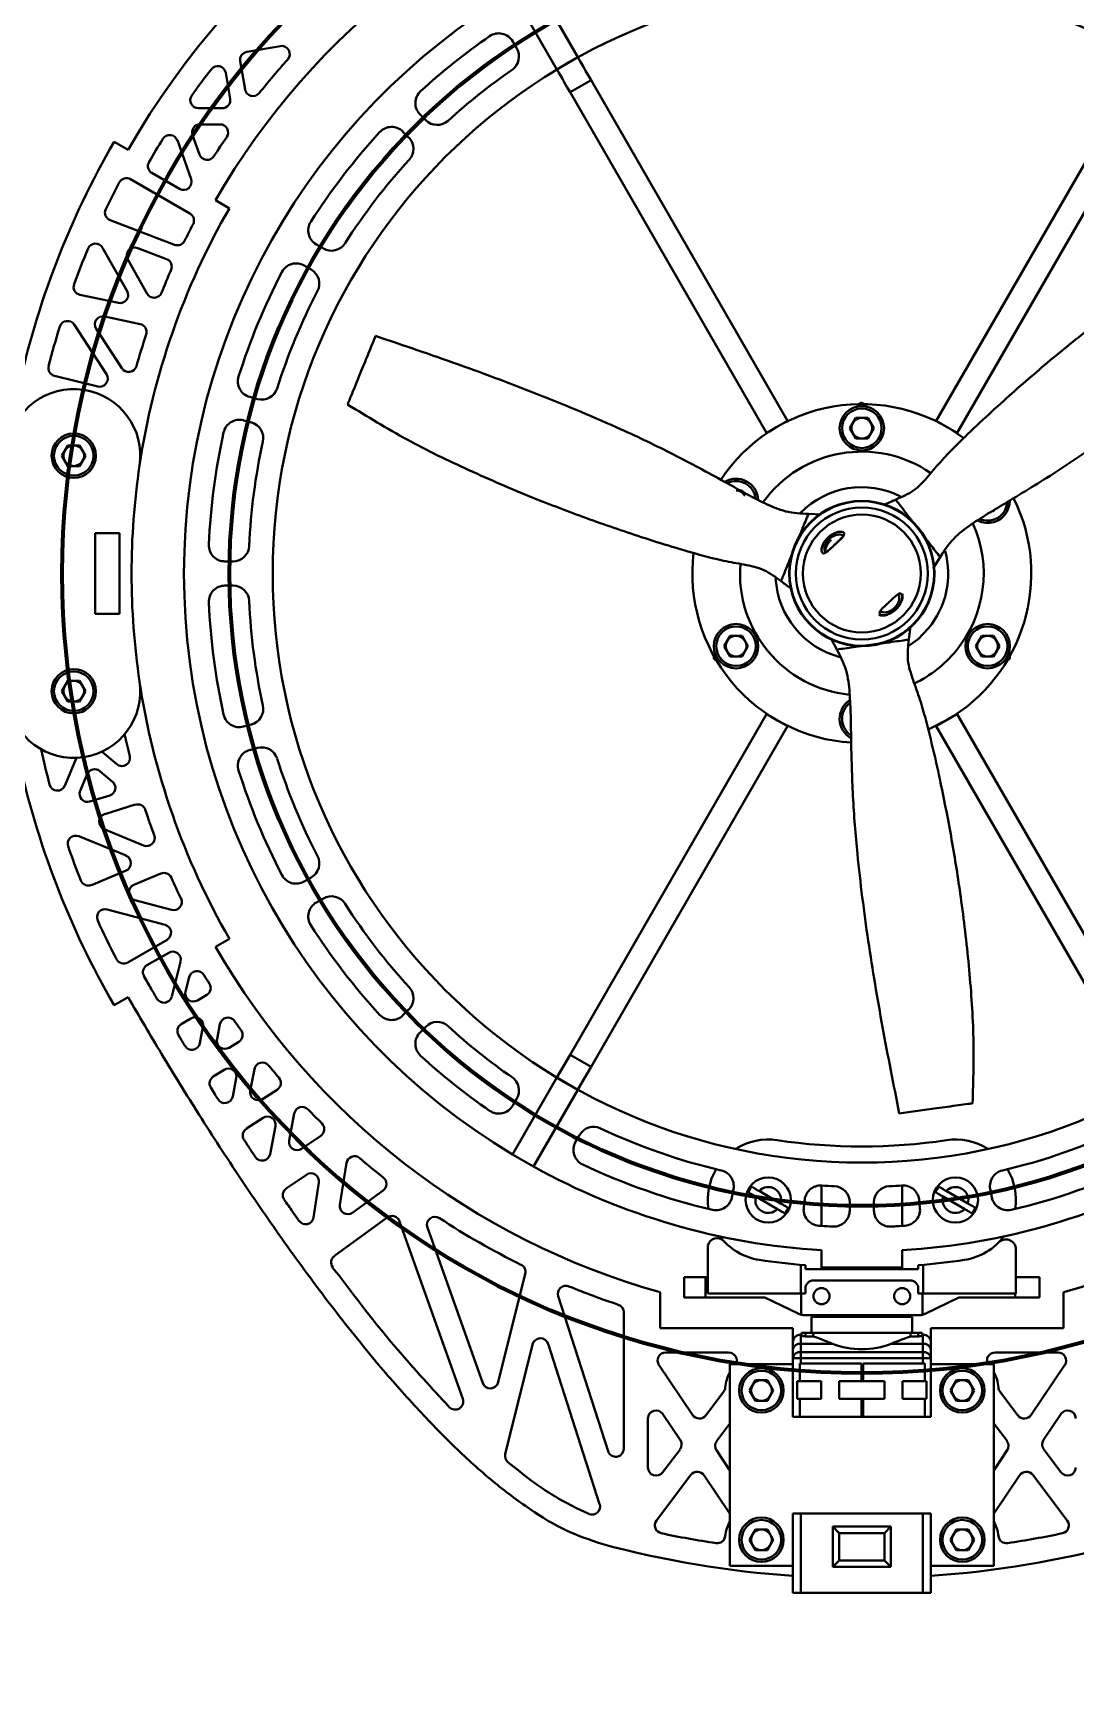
# Model space of a CAD drawing. Header units: millimetres. Extents: x -5269381 to 5270666, y -5269691 to 5270355.
# Drawn here: x 539.8 to 669, y 192.9 to 399.3 of the extents above; entities that cross this region are included whole.
import ezdxf

# ---------------------------------------------------------------- set-up
doc = ezdxf.new("R2010")
doc.units = ezdxf.units.MM

msp = doc.modelspace()

# ---------------------------------------------------------------- linework, layer by layer
at = {"color": 7, "linetype": 'Continuous', "lineweight": 40}
for p, q in [((601.77, 405.84), (607.27, 396.31)), ((599.17, 404.34), (604.67, 394.81)), ((566.24, 396.98), (570.41, 397.7)), ((599.71, 397.41), (599.21, 398.28)), ((604.67, 394.81), (607.27, 396.31)), ((564.2, 391.17), (563.64, 394.4)), ((566.03, 392.33), (565.42, 395.82)), ((606.31, 391.98), (608.91, 393.48)), ((608.91, 393.48), (633.27, 351.28)), ((676.04, 393.48), (651.67, 351.28)), ((606.31, 391.98), (630.67, 349.78)), ((678.63, 391.98), (654.27, 349.78)), ((560.25, 390), (563.21, 390)), ((560.48, 388), (562.94, 388)), ((588.43, 388.5), (587.73, 389.21)), ((559.36, 381.21), (557.65, 386.02)), ((560.4, 384.26), (559.54, 386.66)), ((586.31, 386.38), (585.6, 387.09)), ((551.54, 384.84), (549.81, 385.84)), ((554.5, 381.98), (557.91, 380.01)), ((551.84, 381.21), (559.21, 376.95)), ((564.1, 377.59), (562.36, 378.59)), ((549.32, 376.11), (557.29, 373.07)), ((551.42, 367.34), (548.37, 372.71)), ((552.73, 372.67), (556.32, 371.3)), ((575.74, 372.6), (574.87, 373.1)), ((553.9, 367.01), (551.5, 371.24)), ((574.24, 370.01), (573.37, 370.51)), ((545.58, 366.88), (550.34, 365.87)), ((548.64, 364.19), (553.04, 363.25)), ((548.86, 357.03), (544.87, 363.19)), ((550.77, 357.77), (547.59, 362.66)), ((542.43, 356.83), (547.79, 355.52)), ((567.59, 353.96), (566.63, 354.22)), ((642.47, 353.52), (642.04, 353.27)), ((566.82, 351.06), (565.85, 351.32)), ((630.67, 349.78), (633.27, 351.28)), ((633.27, 351.28), (633.3, 351.23)), ((641.73, 351.62), (640.99, 350.34)), ((643.21, 351.62), (641.73, 351.62)), ((643.21, 351.62), (643.95, 350.34)), ((651.67, 351.28), (651.65, 351.23)), ((651.67, 351.28), (654.27, 349.78)), ((630.67, 349.78), (630.7, 349.73)), ((641.73, 349.06), (640.99, 350.34)), ((643.21, 349.06), (641.73, 349.06)), ((643.21, 349.06), (643.95, 350.34)), ((654.27, 349.78), (654.24, 349.73)), ((543.33, 346.94), (544.07, 348.22)), ((544.07, 345.66), (543.33, 346.94)), ((545.54, 348.22), (544.07, 348.22)), ((546.28, 346.94), (545.54, 348.22)), ((546.28, 346.94), (545.54, 345.66)), ((544.07, 345.66), (545.54, 345.66)), ((627.62, 342.62), (627.41, 342.62)), ((627.62, 342.62), (627.72, 342.46)), ((646.65, 341.49), (645.2, 340.86)), ((646.35, 341.36), (646.18, 341.34)), ((637.49, 339.67), (635.85, 339.73)), ((658.8, 340.06), (658.6, 340.06)), ((658.8, 340.06), (658.9, 340.24)), ((547.47, 327.34), (547.47, 337.34)), ((547.47, 337.34), (550.47, 337.34)), ((550.47, 337.34), (550.47, 327.34)), ((651.32, 333.01), (652.18, 334.38)), ((564.55, 333.84), (563.55, 333.84)), ((564.55, 330.84), (563.55, 330.84)), ((632.46, 331.39), (633.85, 330.37)), ((632.72, 331.2), (632.82, 331.06)), ((550.47, 327.34), (547.47, 327.34)), ((626.14, 324.62), (625.4, 323.34)), ((627.62, 324.62), (626.14, 324.62)), ((627.62, 324.62), (628.36, 323.34)), ((638.68, 324.24), (639.38, 322.92)), ((648.3, 324.15), (648.49, 325.82)), ((648.34, 324.48), (648.4, 324.63)), ((657.32, 324.62), (656.58, 323.34)), ((658.8, 324.62), (657.32, 324.62)), ((658.8, 324.62), (659.54, 323.34)), ((624.13, 322.38), (624.13, 321.76)), ((626.14, 322.06), (625.4, 323.34)), ((627.62, 322.06), (626.14, 322.06)), ((627.62, 322.06), (628.36, 323.34)), ((657.32, 322.06), (656.58, 323.34)), ((658.8, 322.06), (657.32, 322.06)), ((658.8, 322.06), (659.54, 323.34)), ((660.81, 321.76), (660.81, 322.2)), ((660.42, 321.53), (660.81, 321.76)), ((543.33, 317.75), (544.07, 319.03)), ((545.54, 319.03), (544.07, 319.03)), ((546.28, 317.75), (545.54, 319.03)), ((544.07, 316.47), (543.33, 317.75)), ((544.07, 316.47), (545.54, 316.47)), ((546.28, 317.75), (545.54, 316.47)), ((606.31, 272.71), (630.67, 314.91)), ((630.67, 314.91), (630.7, 314.95)), ((633.27, 313.41), (630.67, 314.91)), ((650.69, 313.02), (652.97, 314.16)), ((654.27, 314.91), (651.67, 313.41)), ((654.27, 314.91), (654.24, 314.95)), ((678.63, 272.71), (654.27, 314.91)), ((566.82, 313.63), (565.85, 313.37)), ((608.91, 271.21), (633.27, 313.41)), ((633.27, 313.41), (633.3, 313.45)), ((651.67, 313.41), (651.65, 313.45)), ((676.04, 271.21), (651.67, 313.41)), ((548.29, 310.27), (548.37, 310.19)), ((550.14, 308.71), (548.37, 310.19)), ((567.59, 310.73), (566.63, 310.47)), ((543.7, 306.05), (545.11, 309.4)), ((545.14, 309.5), (545.11, 309.4)), ((549.61, 306.54), (548.04, 307.86)), ((545.61, 305.41), (546.47, 307.48)), ((546.82, 304.07), (549.26, 304.82)), ((548.66, 302.54), (552.43, 303.7)), ((551.29, 297.38), (545.45, 299.79)), ((553.45, 298.65), (548.57, 300.66)), ((546.99, 293.74), (551.29, 295.53)), ((552.25, 293.76), (555.61, 295.16)), ((574.24, 294.68), (573.37, 294.18)), ((556.94, 290.65), (552.37, 291.87)), ((575.74, 292.08), (574.87, 291.58)), ((556.13, 288.8), (548.95, 290.72)), ((556.37, 286.96), (551.49, 284.15)), ((564.1, 287.09), (562.36, 286.09)), ((556.58, 285.35), (553.88, 283.79)), ((556.95, 279.91), (558.05, 284.24)), ((558.66, 280.55), (559.12, 282.34)), ((551.54, 279.84), (549.81, 278.84)), ((561.29, 280.12), (560.14, 279.44)), ((559.33, 277.21), (558.14, 276.51)), ((586.31, 278.31), (585.6, 277.6)), ((560.43, 274.13), (560.82, 276.16)), ((562.56, 274.62), (562.92, 276.5)), ((588.43, 276.18), (587.73, 275.48)), ((565.26, 274.32), (564.07, 273.58)), ((604.68, 269.89), (606.31, 272.71)), ((608.91, 271.21), (606.31, 272.71)), ((563.44, 270.84), (562.1, 270.01)), ((566.69, 268.25), (567.21, 270.93)), ((607.28, 268.39), (608.91, 271.21)), ((564.52, 267.53), (564.95, 269.8)), ((570.02, 268.38), (568.21, 267.22)), ((599.17, 260.35), (604.67, 269.87)), ((601.77, 258.85), (607.27, 268.37)), ((607.27, 268.37), (604.67, 269.87)), ((599.71, 267.28), (599.21, 266.41)), ((568.28, 264.88), (566.21, 263.55)), ((571.5, 262.08), (572.14, 265.43)), ((569.14, 260.39), (569.8, 263.85)), ((575.41, 262.67), (573.04, 261.06)), ((607.5, 262.78), (607, 261.91)), ((601.77, 258.85), (599.17, 260.35)), ((577.8, 254.1), (578.6, 259.3)), ((573.64, 257.84), (571.15, 256.15)), ((574.53, 252.55), (575.19, 256.86)), ((637.47, 256.51), (637.47, 251.5)), ((647.47, 256.51), (647.47, 251.5)), ((583.15, 255.89), (579.38, 253.14)), ((632.01, 253.58), (629.33, 255.13)), ((629.73, 255.83), (632.41, 254.28)), ((640.97, 254.42), (640.97, 253.42)), ((643.97, 254.42), (643.97, 253.42)), ((655.22, 253.58), (652.53, 255.13)), ((652.93, 255.83), (655.62, 254.28)), ((583.65, 252.54), (577.11, 247.77)), ((585.18, 252.06), (593.01, 230.06)), ((588.63, 251.3), (595.49, 232.03)), ((623.39, 249.05), (623.37, 248.85)), ((623.37, 248.85), (623.37, 243.14)), ((623.39, 249.05), (623.39, 243.14)), ((637.47, 248.49), (637.47, 246.34)), ((647.47, 246.34), (647.47, 248.49)), ((661.56, 248.78), (661.56, 243.14)), ((661.56, 248.78), (661.57, 248.56)), ((661.57, 248.56), (661.57, 243.14)), ((634.89, 246.68), (634.89, 243.14)), ((635.47, 246.63), (635.47, 246.14)), ((637.47, 246.14), (635.47, 246.14)), ((637.47, 246.34), (637.47, 246.14)), ((637.47, 246.34), (647.47, 246.34)), ((637.47, 246.14), (647.47, 246.14)), ((647.47, 246.34), (647.47, 246.14)), ((649.47, 246.14), (647.47, 246.14)), ((649.47, 246.63), (649.47, 246.14)), ((650.05, 246.68), (650.05, 243.14)), ((597.41, 232.12), (600.76, 245.56)), ((620.47, 245.14), (620.47, 242.64)), ((623.09, 242.64), (623.09, 245.14)), ((623.37, 245.14), (623.09, 245.14)), ((635.47, 243.14), (635.47, 243.74)), ((648.47, 244.74), (636.47, 244.74)), ((649.47, 243.14), (649.47, 243.74)), ((664.47, 242.64), (664.47, 245.14)), ((611.02, 223.59), (604.85, 242.78)), ((617.47, 243.29), (617.47, 238.82)), ((630.44, 242.64), (623.09, 242.64)), ((623.39, 243.14), (623.37, 243.14)), ((634.89, 243.14), (623.39, 243.14)), ((630.44, 242.64), (634.56, 240.64)), ((635.47, 243.14), (634.89, 243.14)), ((634.97, 240.5), (634.97, 243.14)), ((650.05, 243.14), (649.47, 243.14)), ((649.97, 240.5), (649.97, 243.14)), ((650.05, 243.14), (661.56, 243.14)), ((650.39, 240.64), (654.5, 242.64)), ((661.47, 242.64), (654.5, 242.64)), ((661.47, 242.64), (661.47, 243.14)), ((667.47, 243.29), (667.47, 238.82)), ((612.97, 240.79), (612.97, 223.89)), ((640.29, 240.44), (635.43, 240.44)), ((636.22, 240.24), (636.22, 238.24)), ((637.47, 240.44), (637.47, 240.24)), ((649.51, 240.44), (644.65, 240.44)), ((647.47, 240.24), (647.47, 240.44)), ((648.72, 238.24), (648.72, 240.24)), ((617.47, 238.82), (633.92, 238.82)), ((633.92, 237.04), (633.92, 238.82)), ((634.92, 238.04), (634.98, 238.04)), ((634.98, 237.94), (634.98, 238.24)), ((635.48, 237.81), (635.48, 238.24)), ((635.48, 238.24), (636.45, 238.24)), ((636.45, 237.81), (635.48, 237.81)), ((636.45, 237.81), (636.45, 238.24)), ((648.49, 237.81), (648.49, 238.24)), ((648.49, 238.24), (649.46, 238.24)), ((649.46, 237.81), (648.49, 237.81)), ((649.46, 237.81), (649.46, 238.24)), ((649.96, 237.94), (649.96, 238.24)), ((649.96, 238.04), (650.02, 238.04)), ((651.02, 238.82), (651.02, 237.04)), ((651.02, 238.82), (667.47, 238.82)), ((598.28, 223.23), (601.67, 236.82)), ((609.98, 217.03), (603.59, 236.88)), ((625.96, 235.82), (618.16, 235.82)), ((633.92, 235.09), (633.92, 236.13)), ((634.92, 236.9), (634.92, 235.86)), ((638.84, 236.9), (634.92, 236.9)), ((634.92, 235.86), (650.02, 235.86)), ((650.02, 236.9), (646.1, 236.9)), ((650.02, 235.86), (650.02, 236.9)), ((651.02, 236.13), (651.02, 235.09)), ((658.98, 235.82), (666.78, 235.82)), ((621.5, 228.07), (617.33, 234.27)), ((626.12, 209.36), (626.12, 234.36)), ((626.12, 234.36), (633.92, 234.36)), ((633.92, 234.36), (633.92, 235.09)), ((633.92, 227.86), (633.92, 234.36)), ((634.8, 234.46), (634.8, 232.26)), ((634.8, 234.46), (642.43, 234.46)), ((650.02, 235.09), (634.92, 235.09)), ((642.43, 234.46), (642.43, 232.26)), ((642.64, 234.46), (642.64, 232.26)), ((642.64, 234.46), (650.26, 234.46)), ((650.26, 234.46), (650.26, 232.26)), ((651.02, 235.09), (651.02, 234.36)), ((658.82, 234.36), (651.02, 234.36)), ((651.02, 227.86), (651.02, 234.36)), ((658.82, 209.36), (658.82, 234.36)), ((663.44, 228.07), (667.61, 234.27)), ((628.54, 231.11), (629.28, 232.39)), ((630.76, 232.39), (629.28, 232.39)), ((630.76, 232.39), (631.5, 231.11)), ((637.44, 232.26), (634.46, 232.26)), ((634.46, 230.06), (634.46, 232.26)), ((634.8, 232.26), (637.44, 232.26)), ((637.44, 232.26), (637.44, 230.06)), ((639.67, 232.26), (642.43, 232.26)), ((639.67, 232.26), (639.67, 230.06)), ((645.27, 232.26), (639.67, 232.26)), ((642.64, 232.26), (645.27, 232.26)), ((645.27, 232.26), (645.27, 230.06)), ((647.51, 232.26), (647.51, 230.06)), ((647.51, 232.26), (650.26, 232.26)), ((650.49, 232.26), (647.51, 232.26)), ((650.49, 230.06), (650.49, 232.26)), ((653.44, 231.11), (654.18, 232.39)), ((655.66, 232.39), (654.18, 232.39)), ((655.66, 232.39), (656.4, 231.11)), ((625.33, 230.94), (623.13, 228.02)), ((628.54, 231.11), (629.28, 229.83)), ((629.28, 229.83), (630.76, 229.83)), ((631.5, 231.11), (630.76, 229.83)), ((637.44, 230.06), (634.46, 230.06)), ((634.8, 227.86), (634.8, 230.06)), ((637.44, 230.06), (634.8, 230.06)), ((642.43, 230.06), (639.67, 230.06)), ((645.27, 230.06), (639.67, 230.06)), ((642.43, 227.86), (642.43, 230.06)), ((642.64, 227.86), (642.64, 230.06)), ((645.27, 230.06), (642.64, 230.06)), ((650.26, 230.06), (647.51, 230.06)), ((650.49, 230.06), (647.51, 230.06)), ((650.26, 227.86), (650.26, 230.06)), ((653.44, 231.11), (654.18, 229.83)), ((654.18, 229.83), (655.66, 229.83)), ((656.4, 231.11), (655.66, 229.83)), ((659.61, 230.94), (661.81, 228.02)), ((615.97, 227.64), (615.97, 221.55)), ((619.97, 224.97), (617.8, 228.19)), ((626.12, 227.01), (624.49, 224.85)), ((651.02, 227.86), (633.92, 227.86)), ((658.82, 227.01), (660.46, 224.85)), ((664.97, 224.97), (667.14, 228.19)), ((619.94, 223.81), (617.77, 220.95)), ((626.12, 221.21), (624.45, 223.69)), ((658.82, 221.21), (660.49, 223.69)), ((665.01, 223.81), (667.17, 220.95)), ((621.29, 220.64), (617.02, 215)), ((626.08, 215.9), (622.92, 220.59)), ((658.87, 215.9), (662.02, 220.59)), ((663.65, 220.64), (667.92, 215)), ((626.12, 215.83), (626.08, 215.9)), ((633.92, 209.36), (633.92, 215.86)), ((633.92, 215.86), (651.02, 215.86)), ((651.02, 209.36), (651.02, 215.86)), ((658.82, 215.83), (658.87, 215.9)), ((628.54, 212.61), (629.28, 213.89)), ((628.54, 212.61), (629.28, 211.33)), ((630.76, 213.89), (629.28, 213.89)), ((630.76, 213.89), (631.5, 212.61)), ((631.5, 212.61), (630.76, 211.33)), ((639.67, 213.44), (638.87, 214.24)), ((638.87, 214.24), (646.07, 214.24)), ((638.87, 209.24), (638.87, 214.24)), ((645.27, 213.44), (639.67, 213.44)), ((639.67, 213.44), (639.67, 210.04)), ((645.27, 213.44), (646.07, 214.24)), ((645.27, 210.04), (645.27, 213.44)), ((646.07, 209.24), (646.07, 214.24)), ((653.44, 212.61), (654.18, 213.89)), ((653.44, 212.61), (654.18, 211.33)), ((655.66, 213.89), (654.18, 213.89)), ((655.66, 213.89), (656.4, 212.61)), ((656.4, 212.61), (655.66, 211.33)), ((629.28, 211.33), (630.76, 211.33)), ((654.18, 211.33), (655.66, 211.33)), ((626.12, 209.36), (633.92, 209.36)), ((633.92, 206.04), (633.92, 209.36)), ((639.67, 210.04), (638.87, 209.24)), ((638.87, 209.24), (646.07, 209.24)), ((639.67, 210.04), (645.27, 210.04)), ((645.27, 210.04), (646.07, 209.24)), ((658.82, 209.36), (651.02, 209.36)), ((651.02, 209.36), (651.02, 206.04)), ((634.92, 206.04), (650.02, 206.04))]:
    msp.add_line(p, q, dxfattribs=at)
at = {"color": 8, "linetype": 'Continuous', "lineweight": 40}
for p, q in [((634.92, 235.09), (634.92, 234.46)), ((650.02, 234.46), (650.02, 235.09)), ((634.92, 215.86), (634.92, 206.04)), ((650.02, 206.04), (650.02, 215.86))]:
    msp.add_line(p, q, dxfattribs=at)
at = {"color": 7, "linetype": 'Continuous', "lineweight": 40, "flags": 128}
for points in [[(607.28, 396.3), (607.3, 396.26), (607.38, 396.12), (607.52, 395.87), (607.72, 395.54), (607.96, 395.13), (608.24, 394.64), (608.56, 394.08), (608.91, 393.48)], [(604.68, 394.8), (604.7, 394.76), (604.79, 394.62), (604.93, 394.37), (605.12, 394.04), (605.36, 393.63), (605.64, 393.14), (605.96, 392.58), (606.31, 391.98)], [(660.18, 340.12), (660.48, 340.97), (660.5, 341.19)], [(660.44, 339.97), (660.77, 340.87), (660.81, 341.37)], [(648.35, 323.41), (649.43, 324.22), (650.74, 325.55)], [(623.09, 245.14), (622.13, 245.14), (621.32, 245.14), (620.75, 245.14), (620.49, 245.14), (620.47, 245.14)], [(664.47, 245.14), (664.43, 245.14), (664.07, 245.14), (663.4, 245.14), (662.5, 245.14), (661.57, 245.14)], [(623.09, 242.64), (622.13, 242.64), (621.32, 242.64), (620.75, 242.64), (620.49, 242.64), (620.47, 242.64)], [(664.47, 242.64), (664.43, 242.64), (664.07, 242.64), (663.4, 242.64), (662.5, 242.64), (661.47, 242.64)], [(661.56, 243.14), (661.56, 243.14), (661.56, 243.14), (661.56, 243.14), (661.56, 243.14), (661.57, 243.14), (661.57, 243.14), (661.57, 243.14), (661.57, 243.14)], [(636.22, 240.24), (636.38, 240.24), (636.84, 240.24), (637.58, 240.24), (638.57, 240.24), (639.76, 240.24), (641.08, 240.24), (642.47, 240.24)], [(640.29, 240.44), (641.23, 240.44), (642.47, 240.44)], [(642.47, 240.44), (643.71, 240.44), (644.65, 240.44)], [(642.47, 240.24), (643.86, 240.24), (645.18, 240.24), (646.37, 240.24), (647.36, 240.24), (648.1, 240.24), (648.56, 240.24), (648.72, 240.24)], [(634.92, 238.04), (634.92, 238.03), (634.92, 237.97), (634.92, 237.88), (634.92, 237.75), (634.92, 237.58), (634.92, 237.39), (634.92, 237.16), (634.92, 236.9)], [(634.98, 238.24), (634.99, 238.24), (635.02, 238.24), (635.07, 238.24), (635.13, 238.24), (635.2, 238.24), (635.29, 238.24), (635.38, 238.24), (635.48, 238.24)], [(636.45, 238.24), (637.74, 238.24), (639.21, 238.24), (640.81, 238.24), (642.47, 238.24), (644.13, 238.24), (645.73, 238.24), (647.2, 238.24), (648.49, 238.24)], [(649.46, 238.24), (649.56, 238.24), (649.65, 238.24), (649.74, 238.24), (649.81, 238.24), (649.88, 238.24), (649.92, 238.24), (649.95, 238.24), (649.96, 238.24)], [(650.02, 236.9), (650.02, 237.16), (650.02, 237.39), (650.02, 237.58), (650.02, 237.75), (650.02, 237.88), (650.02, 237.97), (650.02, 238.03), (650.02, 238.04)], [(633.92, 236.13), (633.92, 236.33), (633.92, 236.52), (633.92, 236.68), (633.92, 236.81), (633.92, 236.91), (633.92, 236.98), (633.92, 237.03), (633.92, 237.04)], [(634.92, 235.86), (634.92, 235.79), (634.92, 235.71), (634.92, 235.62), (634.92, 235.52), (634.92, 235.42), (634.92, 235.31), (634.92, 235.2), (634.92, 235.09)], [(650.02, 235.86), (650.02, 235.79), (650.02, 235.71), (650.02, 235.62), (650.02, 235.52), (650.02, 235.42), (650.02, 235.31), (650.02, 235.2), (650.02, 235.09)], [(651.02, 237.04), (651.02, 237.03), (651.02, 236.98), (651.02, 236.91), (651.02, 236.81), (651.02, 236.68), (651.02, 236.52), (651.02, 236.33), (651.02, 236.13)], [(634.92, 235.09), (634.73, 235.09), (634.54, 235.09), (634.37, 235.09), (634.21, 235.09), (634.09, 235.09), (634, 235.09), (633.94, 235.09), (633.92, 235.09)], [(651.02, 235.09), (651, 235.09), (650.94, 235.09), (650.85, 235.09), (650.73, 235.09), (650.58, 235.09), (650.4, 235.09), (650.22, 235.09), (650.02, 235.09)], [(634.92, 206.04), (634.73, 206.04), (634.54, 206.04), (634.37, 206.04), (634.21, 206.04), (634.09, 206.04), (634, 206.04), (633.94, 206.04), (633.92, 206.04)], [(651.02, 206.04), (651, 206.04), (650.94, 206.04), (650.85, 206.04), (650.73, 206.04), (650.58, 206.04), (650.4, 206.04), (650.22, 206.04), (650.02, 206.04)]]:
    msp.add_lwpolyline(points, dxfattribs=at)
at = {"color": 3, "lineweight": 40}
msp.add_circle((642.47, 332.34), 5270023.06, dxfattribs=at)
at = {"color": 4, "lineweight": 200}
msp.add_circle((642.47, 332.34), 99.09, dxfattribs=at)
at = {"color": 6, "lineweight": 200}
msp.add_circle((642.47, 332.34), 78.36, dxfattribs=at)
at = {"color": 7, "linetype": 'Continuous', "lineweight": 40}
for centre, radius in [((642.47, 332.34), 73), ((642.47, 350.34), 2.75), ((642.47, 350.34), 2.45), ((544.81, 346.94), 2.75), ((544.81, 346.94), 2.45), ((642.47, 332.34), 9), ((642.47, 332.34), 8.95), ((642.47, 332.34), 8.18), ((642.47, 332.34), 7.3), ((626.88, 323.34), 2.75), ((658.06, 323.34), 2.75), ((626.88, 323.34), 2.45), ((658.06, 323.34), 2.45), ((544.81, 317.75), 2.75), ((544.81, 317.75), 2.45), ((630.87, 254.71), 2.8), ((654.07, 254.71), 2.8), ((637.47, 242.79), 1), ((647.47, 242.79), 1), ((630.02, 231.11), 2.75), ((630.02, 231.11), 2.45), ((654.92, 231.11), 2.75), ((654.92, 231.11), 2.45), ((630.02, 212.61), 2.75), ((630.02, 212.61), 2.45), ((654.92, 212.61), 2.75), ((654.92, 212.61), 2.45)]:
    msp.add_circle(centre, radius, dxfattribs=at)
for centre, radius, start, end in [((642.47, 332.34), 105, 105.0305, 150), ((642.47, 332.34), 92.5, 105.2288, 150), ((642.47, 332.34), 92.5, 30, 74.7712), ((642.47, 332.34), 84, 121.0232, 238.9768), ((642.47, 332.34), 81, 124.7195, 132.4607), ((597.48, 397.28), 2, 30, 124.7195), ((566.41, 395.99), 1, 99.8227, 189.8227), ((570.58, 396.72), 1, 318.1594, 99.8227), ((597.98, 396.41), 2, 304.7802, 30), ((642.47, 332.34), 102, 142.2114, 144.4993), ((562.65, 394.23), 1, 9.8227, 142.2114), ((642.47, 332.34), 95.5, 138.1594, 141.4393), ((642.47, 332.34), 76, 124.7802, 132.4282), ((567.01, 392.5), 1, 189.8227, 321.4393), ((589.14, 390.63), 2, 132.4607, 225), ((560.25, 391), 1, 144.4993, 270), ((563.21, 391), 1, 270, 9.8227), ((560.48, 387), 1, 90, 199.5635), ((562.94, 387), 1, 325.5044, 90), ((589.85, 389.92), 2, 225, 312.4282), ((642.47, 332.34), 102, 148.1216, 150), ((556.7, 385.68), 1, 19.5635, 148.1216), ((642.47, 332.34), 95.5, 145.5044, 147.2197), ((642.47, 332.34), 81, 137.5393, 147.4607), ((584.19, 385.68), 2, 45, 137.5393), ((584.9, 384.97), 2, 317.5718, 45), ((642.47, 332.34), 107, 150, 167.7672), ((561.34, 384.59), 1, 199.5635, 327.2197), ((555, 382.84), 1, 150, 240), ((642.47, 332.34), 76, 137.5718, 147.4282), ((642.47, 332.34), 104, 152.2256, 154.2773), ((551.34, 380.34), 1, 60, 152.2256), ((558.41, 380.87), 1, 240, 19.5635), ((549.68, 377.05), 1, 154.2773, 249.1158), ((642.47, 332.34), 90.5, 150, 171.5), ((642.47, 332.34), 93.5, 152.4259, 153.8409), ((558.71, 376.09), 1, 332.4259, 60), ((575.87, 374.84), 2, 147.4607, 240), ((557.65, 374.01), 1, 249.1158, 333.8409), ((642.47, 332.34), 104, 157.2247, 159.829), ((547.5, 372.22), 1, 29.5564, 157.2247), ((552.37, 371.74), 1, 69.1158, 209.5564), ((576.74, 374.34), 2, 240, 327.4282), ((642.47, 332.34), 93.5, 156.2724, 158.1559), ((555.96, 370.37), 1, 336.2724, 69.1158), ((642.47, 332.34), 81, 152.5393, 162.4607), ((572.37, 368.77), 2, 60, 152.5393), ((573.24, 368.27), 2, 332.5718, 60), ((545.79, 367.86), 1, 159.829, 257.9813), ((550.55, 366.85), 1, 257.9813, 29.5564), ((642.47, 332.34), 76, 152.5718, 162.4282), ((554.76, 367.5), 0.991, 209.5564, 338.1559), ((544.03, 362.64), 1, 32.9813, 162.8913), ((548.43, 363.21), 1, 77.9813, 212.9813), ((552.83, 362.27), 1, 341.5373, 77.9813), ((642.47, 332.34), 104, 162.8913, 165.6906), ((642.47, 332.34), 93.5, 161.5373, 164.0501), ((542.67, 357.8), 1, 165.6906, 256.2469), ((548.02, 356.49), 1, 256.2469, 32.9813), ((551.61, 358.31), 1, 212.9813, 344.0501), ((544.81, 346.94), 8.25, 351.5, 171.5), ((567.14, 356.15), 2, 162.4607, 255), ((568.11, 355.89), 2, 255, 342.4282), ((642.47, 332.34), 21, 53.0281, 146.3756), ((565.33, 349.39), 2, 75, 167.5393), ((566.3, 349.13), 2, 347.5718, 75), ((642.47, 350.34), 1.28, 150, 210), ((642.47, 350.34), 1.28, 90, 150), ((642.47, 350.34), 1.28, 30, 90), ((642.47, 350.34), 1.28, 330, 30), ((642.47, 332.34), 81, 167.5393, 177.4607), ((642.47, 350.34), 1.28, 210, 270), ((642.47, 350.34), 1.28, 270, 330), ((544.81, 346.94), 1.28, 150, 210), ((544.81, 346.94), 1.28, 90, 150), ((544.81, 346.94), 1.28, 30, 90), ((544.81, 346.94), 1.28, 330, 30), ((642.47, 332.34), 76, 167.5718, 177.4282), ((642.47, 332.34), 15.1, 55.5113, 144.2441), ((544.81, 346.94), 1.28, 210, 270), ((544.81, 346.94), 1.28, 270, 330), ((642.47, 332.34), 90.5, 171.5, 188.5), ((626.88, 341.34), 2.75, 3.1207, 120.3325), ((626.88, 341.34), 2.45, 7.2432, 116.1668), ((626.88, 341.34), 1.28, 30, 90), ((642.47, 332.34), 10.7, 63.2827, 135.3919), ((642.47, 332.34), 21, 300, 26.3967), ((642.47, 332.34), 15.1, 320.601, 24.2209), ((658.06, 341.34), 2.75, 242.6738, 330), ((658.06, 341.34), 2.45, 246.7249, 330), ((563.55, 335.84), 2, 177.4607, 270), ((564.55, 335.84), 2, 270, 357.4282), ((642.47, 332.34), 21, 173.0264, 266.3728), ((642.47, 332.34), 10.7, 320.601, 15.0252), ((642.47, 332.34), 15.1, 175.5281, 264.1888), ((563.55, 328.84), 2, 90, 182.5393), ((564.55, 328.84), 2, 2.5718, 90), ((642.47, 332.34), 10.7, 183.3816, 255.2657), ((642.47, 332.34), 81, 182.5393, 192.4607), ((642.47, 332.34), 76, 182.5718, 192.4282), ((626.88, 323.34), 1.28, 90, 150), ((626.88, 323.34), 1.28, 30, 90), ((658.06, 323.34), 1.28, 90, 150), ((658.06, 323.34), 1.28, 30, 90), ((626.88, 323.34), 1.28, 150, 210), ((626.88, 323.34), 1.28, 210, 270), ((626.88, 323.34), 1.28, 270, 330), ((626.88, 323.34), 1.28, 330, 30), ((642.47, 332.34), 15.1, 295.5617, 320.601), ((658.06, 323.34), 1.28, 150, 210), ((658.06, 323.34), 1.28, 210, 270), ((658.06, 323.34), 1.28, 270, 330), ((658.06, 323.34), 1.28, 330, 30), ((544.81, 317.75), 8.25, 188.5, 8.5), ((544.81, 317.75), 1.28, 150, 210), ((544.81, 317.75), 1.28, 90, 150), ((544.81, 317.75), 1.28, 30, 90), ((544.81, 317.75), 1.28, 330, 30), ((642.47, 332.34), 90.5, 188.5, 210), ((544.81, 317.75), 1.28, 210, 270), ((544.81, 317.75), 1.28, 270, 330), ((566.3, 315.56), 2, 285, 12.4282), ((642.47, 314.34), 2.75, 122.9461, 240.5788), ((642.47, 314.34), 2.45, 126.8336, 236.0888), ((565.33, 315.3), 2, 192.4607, 285), ((642.47, 332.34), 93.5, 192.2954, 194.0027), ((642.47, 332.34), 107, 192.2328, 210), ((642.47, 332.34), 104, 192.0986, 194.5678), ((550.78, 309.48), 1, 230.0267, 14.0027), ((567.14, 308.54), 2, 105, 197.5393), ((568.11, 308.8), 2, 17.5718, 105), ((547.39, 307.1), 1, 50.0267, 157.2919), ((642.47, 332.34), 81, 197.5393, 207.4607), ((642.47, 332.34), 76, 197.5718, 207.4282), ((542.78, 306.44), 1, 194.5678, 337.2919), ((548.97, 305.78), 1, 287.0415, 50.0267), ((546.53, 305.03), 1, 157.2919, 287.0415), ((552.73, 302.74), 1, 18.2542, 107.0415), ((548.95, 301.59), 1, 107.0415, 247.5684), ((642.47, 332.34), 93.5, 198.2542, 200.2918), ((545.06, 298.86), 1, 67.5684, 198.9679), ((553.84, 299.57), 1, 247.5684, 20.2918), ((642.47, 332.34), 104, 198.9679, 201.4558), ((550.9, 296.45), 1, 292.5684, 67.5684), ((573.24, 296.41), 2, 300, 27.4282), ((555.99, 294.24), 1, 23.7811, 112.5684), ((546.61, 294.67), 1, 201.4558, 292.5684), ((552.63, 292.84), 1, 112.5684, 255), ((642.47, 332.34), 93.5, 203.7811, 205.5293), ((572.37, 295.91), 2, 207.4607, 300), ((557.2, 291.62), 1, 255, 25.5293), ((575.87, 289.85), 2, 120, 212.5393), ((576.74, 290.35), 2, 32.5718, 120), ((642.47, 332.34), 76, 212.5718, 222.4282), ((548.69, 289.76), 1, 75, 204.4233), ((642.47, 332.34), 104, 204.4233, 207.3568), ((555.87, 287.83), 1, 300, 75), ((642.47, 332.34), 81, 212.5393, 222.4607), ((557.08, 284.49), 1, 345.7486, 120), ((642.47, 332.34), 92.5, 210, 254.3196), ((642.47, 332.34), 92.5, 285.6804, 330), ((550.99, 285.01), 1, 207.3568, 300), ((554.38, 282.93), 1, 120, 210), ((560.09, 282.09), 1, 31.3809, 165.7486), ((642.47, 332.34), 95.5, 211.3809, 212.1575), ((560.78, 280.98), 1, 300.7486, 32.1575), ((584.9, 279.72), 2, 315, 42.4282), ((555.98, 280.15), 1, 210.2717, 345.7486), ((559.63, 280.3), 1, 165.7486, 300.7486), ((559.84, 276.35), 1, 349.1274, 120.7486), ((563.91, 276.31), 1, 35.4961, 169.1274), ((642.47, 332.34), 95.5, 215.4961, 216.3338), ((584.19, 279.01), 2, 222.4607, 315), ((589.85, 274.77), 2, 47.5718, 135), ((558.65, 275.65), 1, 120.7486, 210.9861), ((563.54, 274.43), 1, 169.1274, 301.7534), ((564.73, 275.17), 1, 301.7534, 36.3338), ((589.14, 274.06), 2, 135, 227.5393), ((642.47, 332.34), 76, 227.5718, 235.2198), ((559.45, 274.32), 1, 211.1961, 349.1274), ((642.47, 332.34), 81, 227.5393, 235.2805), ((563.97, 269.99), 1, 349.1274, 121.7534), ((568.19, 270.75), 1, 39.6664, 169.1274), ((642.47, 332.34), 95.5, 219.6664, 220.8504), ((562.63, 269.16), 1, 121.7534, 212.0328), ((569.48, 269.22), 1, 302.8527, 40.8504), ((597.98, 268.28), 2, 330, 55.2198), ((563.53, 267.72), 1, 212.2744, 349.1274), ((567.67, 268.06), 1, 169.1274, 302.8527), ((573.12, 265.24), 1, 44.0585, 169.1274), ((597.48, 267.41), 2, 235.2805, 330), ((568.82, 264.04), 1, 349.1274, 122.8527), ((642.47, 332.34), 95.5, 224.0585, 225.514), ((574.85, 263.5), 1, 304.1841, 45.514), ((566.75, 262.7), 1, 122.8527, 213.1553), ((609.24, 261.78), 2, 64.7802, 150), ((642.47, 332.34), 76, 244.7802, 256.7533), ((630.87, 254.71), 7.5, 81.5, 122.4384), ((642.47, 332.34), 71, 261.5, 278.5), ((654.07, 254.71), 7.5, 57.5616, 98.5), ((642.47, 332.34), 76, 283.2467, 295.2198), ((568.15, 260.58), 1, 213.5531, 349.1274), ((572.48, 261.89), 1, 169.1274, 304.1841), ((579.59, 259.14), 1, 49.336, 171.2625), ((608.73, 260.91), 2, 150, 244.7195), ((574.2, 257.02), 1, 351.2625, 124.1841), ((642.47, 332.34), 95.5, 229.336, 231.6214), ((642.47, 332.34), 84, 241.0232, 266.5875), ((642.47, 332.34), 81, 244.7195, 256.7835), ((630.87, 254.71), 7.5, 149.4265, 188.4101), ((624.6, 256.42), 2, 344.7187, 76.7533), ((642.47, 332.34), 84, 273.4125, 298.9768), ((660.34, 256.42), 2, 103.2467, 195.2813), ((654.07, 254.71), 7.5, 351.5899, 30.5735), ((642.47, 332.34), 81, 283.2165, 295.2805), ((571.71, 255.32), 1, 124.1841, 214.6175), ((582.56, 256.69), 1, 306.1155, 51.6214), ((630.87, 254.71), 2.64, 141.2827, 158.7173), ((630.87, 254.71), 1.6, 344.4775, 135.5225), ((637.37, 254.51), 2, 86.2467, 178.2813), ((642.47, 332.34), 76, 266.2467, 267.4282), ((638.97, 254.42), 2, 0, 87.4282), ((645.97, 254.42), 2, 92.5718, 180), ((642.47, 332.34), 76, 272.5718, 273.7533), ((647.58, 254.51), 2, 1.7187, 93.7533), ((654.07, 254.71), 2.64, 141.2827, 158.7173), ((654.07, 254.71), 1.6, 344.4775, 135.5225), ((578.79, 253.95), 1, 171.2625, 306.1155), ((624.41, 255.44), 2, 256.7835, 353.5497), ((630.87, 254.71), 4.5, 164.7187, 173.5497), ((630.87, 254.71), 1.6, 164.4775, 315.5225), ((637.26, 253.52), 2, 169.4503, 266.2165), ((630.87, 254.71), 4.5, 349.4503, 358.2813), ((647.68, 253.52), 2, 273.7835, 10.5497), ((654.07, 254.71), 4.5, 181.7187, 190.5497), ((654.07, 254.71), 1.6, 164.4775, 315.5225), ((654.07, 254.71), 4.5, 6.4503, 15.2813), ((660.53, 255.44), 2, 186.4503, 283.2165), ((573.54, 252.7), 1, 215.2032, 351.2625), ((584.24, 251.73), 1, 19.5918, 126.1155), ((589.58, 251.63), 1, 56.7615, 199.5918), ((642.47, 332.34), 95.5, 236.7615, 243.7469), ((630.87, 254.71), 2.64, 321.2827, 338.7173), ((638.97, 253.42), 2, 267.4607, 0), ((645.97, 253.42), 2, 180, 272.5393), ((654.07, 254.71), 2.64, 321.2827, 338.7173), ((624.51, 248.85), 1.14, 42.6725, 169.6556), ((630.87, 254.71), 7.5, 216.8369, 261.5), ((642.47, 332.34), 81, 266.2165, 267.4607), ((642.47, 332.34), 81, 272.5393, 273.7835), ((654.07, 254.71), 7.5, 278.5, 323.1631), ((660.32, 248.56), 1.26, 9.868, 135.4697), ((577.7, 246.96), 1, 126.1155, 216.6554), ((599.79, 245.8), 1, 345.9996, 63.7469), ((642.47, 332.34), 86, 261.5, 265.3312), ((642.47, 332.34), 86, 274.6688, 278.5), ((605.8, 243.08), 1, 67.6645, 197.8323), ((642.47, 332.34), 95.5, 247.6645, 251.5751), ((636.47, 243.74), 1, 90, 180), ((648.47, 243.74), 1, 0, 90), ((611.97, 240.79), 1, 0, 71.5751), ((635.43, 242.44), 2, 244.0809, 256.6956), ((635.43, 242.44), 2, 256.6956, 270), ((649.51, 242.44), 2, 270, 283.3044), ((649.51, 242.44), 2, 283.3044, 295.9191), ((602.64, 236.58), 1, 17.8323, 165.9996), ((634.92, 237.04), 1, 90, 180), ((650.02, 237.04), 1, 0, 90), ((618.16, 234.82), 1, 90, 213.9534), ((625.96, 234.82), 1, 332.5343, 90), ((634.82, 236), 0.908, 83.5834, 171.6625), ((634.82, 234.96), 0.908, 83.5834, 171.6625), ((650.12, 236), 0.908, 8.3377, 96.4164), ((650.12, 234.96), 0.908, 8.3369, 96.4172), ((658.98, 234.82), 1, 90, 207.4657), ((666.78, 234.82), 1, 326.0466, 90), ((630.02, 231.11), 4.5, 150.0736, 175.5588), ((654.92, 231.11), 4.5, 4.4412, 29.9264), ((596.44, 232.36), 1, 199.5918, 345.9996), ((624.54, 231.54), 1, 322.8493, 355.5588), ((630.02, 231.11), 1.28, 150, 210), ((630.02, 231.11), 1.28, 90, 150), ((630.02, 231.11), 1.28, 30, 90), ((630.02, 231.11), 1.28, 330, 30), ((654.92, 231.11), 1.28, 150, 210), ((654.92, 231.11), 1.28, 90, 150), ((654.92, 231.11), 1.28, 30, 90), ((654.92, 231.11), 1.28, 330, 30), ((660.4, 231.54), 1, 184.4412, 217.1507), ((592.07, 229.73), 1, 223.9419, 19.5918), ((630.02, 231.11), 1.28, 210, 270), ((630.02, 231.11), 1.28, 270, 330), ((654.92, 231.11), 1.28, 210, 270), ((654.92, 231.11), 1.28, 270, 330), ((616.97, 227.64), 1, 33.9534, 180), ((622.33, 228.63), 1, 213.9534, 322.8493), ((662.61, 228.63), 1, 217.1507, 326.0466), ((667.97, 227.64), 1, 360, 146.0466), ((619.14, 224.42), 1, 322.8493, 33.9534), ((665.8, 224.42), 1, 146.0466, 217.1507), ((599.25, 222.98), 1, 165.9996, 230.2939), ((611.97, 223.89), 1, 197.8323, 0), ((625.28, 224.24), 1, 142.8493, 213.9534), ((659.66, 224.24), 1, 326.0466, 37.1507), ((616.97, 221.55), 1, 180, 322.8493), ((622.09, 220.03), 1, 33.9534, 142.8493), ((662.85, 220.03), 1, 37.1507, 146.0466), ((667.97, 221.55), 1, 217.1507, 0), ((609.03, 216.72), 1, 247.6109, 17.8323), ((617.82, 214.39), 1, 142.8493, 258.1948), ((630.02, 212.61), 4.5, 150.2282, 174.0516), ((654.92, 212.61), 4.5, 5.9484, 29.7718), ((667.12, 214.39), 1, 281.8052, 37.1507), ((642.47, 332.34), 121.5, 258.1948, 261.4474), ((624.55, 213.18), 1, 261.4474, 354.0516), ((630.02, 212.61), 1.28, 150, 210), ((630.02, 212.61), 1.28, 90, 150), ((630.02, 212.61), 1.28, 30, 90), ((630.02, 212.61), 1.28, 330, 30), ((654.92, 212.61), 1.28, 150, 210), ((654.92, 212.61), 1.28, 90, 150), ((654.92, 212.61), 1.28, 30, 90), ((654.92, 212.61), 1.28, 330, 30), ((660.39, 213.18), 1, 185.9484, 278.5526), ((642.47, 332.34), 121.5, 278.5526, 281.8052), ((642.47, 332.34), 124.5, 255, 266.0621), ((630.02, 212.61), 1.28, 210, 270), ((630.02, 212.61), 1.28, 270, 330), ((642.47, 332.34), 124.5, 273.9379, 285), ((654.92, 212.61), 1.28, 210, 270), ((654.92, 212.61), 1.28, 270, 330)]:
    msp.add_arc(centre, radius, start, end, dxfattribs=at)
msp.add_ellipse((642.47, 243.25), major_axis=(-8.5, 0), ratio=0.826667, start_param=1.129762, end_param=2.011831, dxfattribs=at)
for points, knots in [([(646.65, 341.49), (647.44, 341.83), (649.01, 342.51), (650.76, 344.44), (652.38, 346.41), (655.46, 349.55), (659.81, 353.6), (665.45, 358.5), (671.39, 363.32), (677.88, 368.16), (684.95, 372.98), (689.96, 375.7), (692.46, 377.06)], [0, 0, 0, 0, 0.04367, 0.08761, 0.13171, 0.17567, 0.313678, 0.436984, 0.560335, 0.707039, 0.853458, 1, 1, 1, 1]), ([(698.1, 369.81), (695.37, 367.42), (689.92, 362.64), (681.53, 355.72), (673.88, 349.91), (666.96, 345.13), (662.06, 342.13), (658.39, 339.95), (656.02, 338.45), (653.73, 336.76), (652.69, 335.17), (652.18, 334.38)], [0, 0, 0, 0, 0.186679, 0.373326, 0.559892, 0.682822, 0.805943, 0.854499, 0.903131, 0.951576, 1, 1, 1, 1]), ([(582.21, 361.78), (581.93, 361.1), (581.4, 359.78), (580.43, 357.42), (579.61, 355.41), (579.06, 354.05), (578.85, 353.54), (578.78, 353.36), (578.76, 353.31), (578.75, 353.28)], [0, 0, 0, 0, 0.278773, 0.53362, 0.803876, 0.919495, 0.961357, 0.979993, 1, 1, 1, 1]), ([(582.21, 361.78), (585.64, 360.62), (592.51, 358.29), (602.69, 354.48), (611.56, 350.76), (619.15, 347.16), (624.2, 344.41), (627.92, 342.33), (630.41, 341.02), (633.02, 339.88), (634.91, 339.78), (635.85, 339.73)], [0, 0, 0, 0, 0.186679, 0.373326, 0.559892, 0.682822, 0.805943, 0.854499, 0.903131, 0.951576, 1, 1, 1, 1]), ([(632.46, 331.39), (631.77, 331.9), (630.39, 332.92), (627.85, 333.47), (625.33, 333.89), (621.07, 334.99), (615.4, 336.73), (608.32, 339.17), (601.18, 341.9), (593.75, 345.1), (586.04, 348.82), (581.18, 351.79), (578.75, 353.28)], [0, 0, 0, 0, 0.04367, 0.08761, 0.13171, 0.17567, 0.313678, 0.436984, 0.560335, 0.707039, 0.853458, 1, 1, 1, 1]), ([(642.47, 353.52), (642.59, 353.45), (642.77, 353.35), (642.95, 353.24), (643.02, 353.2)], [0, 0, 0, 0, 0.635546, 1, 1, 1, 1]), ([(638.28, 336.81), (638.31, 336.83), (638.46, 336.97), (638.77, 337.19), (639.22, 337.41), (639.66, 337.53), (640.06, 337.52), (640.3, 337.39), (640.3, 337.14), (640.08, 336.83), (639.73, 336.48), (639.33, 336.1), (638.9, 335.7), (638.49, 335.31), (638.11, 334.99), (637.82, 334.82), (637.6, 334.83), (637.47, 335.02), (637.46, 335.38), (637.6, 335.88), (637.89, 336.4), (638.17, 336.69), (638.28, 336.81)], [0, 0, 0, 0, 0.007977, 0.053353, 0.099016, 0.149369, 0.206215, 0.266873, 0.324476, 0.376458, 0.426899, 0.478884, 0.524041, 0.576628, 0.628505, 0.678894, 0.728004, 0.779095, 0.835694, 0.897238, 0.956715, 1, 1, 1, 1]), ([(638.45, 336.63), (638.35, 336.53), (638.14, 336.31), (638, 336.03), (637.88, 335.72), (637.82, 335.41), (637.85, 335.1), (637.93, 335.01), (637.97, 334.98)], [0, 0, 0, 0, 0.164151, 0.36292, 0.394027, 0.637188, 0.863997, 1, 1, 1, 1]), ([(639.16, 335.97), (639.08, 335.89), (638.83, 335.66), (638.48, 335.33), (638.17, 335.08), (637.97, 334.97), (637.92, 334.98), (637.98, 334.94), (637.91, 335.06), (637.94, 335.39), (638.1, 335.81), (638.37, 336.21), (638.58, 336.42), (638.68, 336.51)], [0, 0, 0, 0, 0.0660087, 0.1834888, 0.2745632, 0.3485941, 0.4278202, 0.5130781, 0.6188193, 0.7224144, 0.8387315, 0.9290146, 1, 1, 1, 1]), ([(640.14, 337.04), (640.14, 337.04), (640.13, 337.04), (640.13, 336.98), (639.99, 336.78), (639.73, 336.5), (639.43, 336.22), (639.23, 336.03), (639.16, 335.97)], [0, 0, 0, 0, 0.015024, 0.202654, 0.404674, 0.620834, 0.87641, 1, 1, 1, 1]), ([(644.56, 327.23), (644.65, 327.2), (644.87, 327.11), (645.31, 327.13), (645.88, 327.31), (646.43, 327.64), (646.91, 328.09), (647.27, 328.61), (647.48, 329.16), (647.55, 329.58), (647.48, 329.78), (647.45, 329.83)], [0, 0, 0, 0, 0.085323, 0.215497, 0.342939, 0.459563, 0.57016, 0.685248, 0.807018, 0.942509, 1, 1, 1, 1]), ([(644.75, 327.25), (644.72, 327.28), (644.64, 327.35), (644.64, 327.55), (644.86, 327.86), (645.21, 328.21), (645.64, 328.61), (646.1, 329.04), (646.52, 329.44), (646.88, 329.74), (647.17, 329.88), (647.35, 329.84), (647.47, 329.65), (647.49, 329.31), (647.34, 328.8), (647.03, 328.26), (646.61, 327.81), (646.17, 327.49), (645.72, 327.27), (645.27, 327.16), (644.93, 327.16), (644.8, 327.23), (644.75, 327.25)], [0, 0, 0, 0, 0.024502, 0.082024, 0.133948, 0.184392, 0.236394, 0.289425, 0.342191, 0.394005, 0.444067, 0.493218, 0.532765, 0.593434, 0.654807, 0.714182, 0.765214, 0.810551, 0.856247, 0.906674, 0.963592, 1, 1, 1, 1]), ([(644.77, 327.7), (644.79, 327.68), (644.84, 327.62), (645.01, 327.54), (645.31, 327.51), (645.7, 327.58), (646.08, 327.74), (646.46, 328), (646.8, 328.37), (646.95, 328.66), (647.07, 328.98), (647.12, 329.28), (647.09, 329.59), (647.01, 329.69), (646.98, 329.72)], [0, 0, 0, 0, 0.042686, 0.114333, 0.225876, 0.32323, 0.409738, 0.49418, 0.58896, 0.696799, 0.701225, 0.820037, 0.939208, 1, 1, 1, 1]), ([(648.3, 324.15), (648.2, 323.3), (648.01, 321.59), (648.81, 319.12), (649.7, 316.73), (650.88, 312.49), (652.21, 306.7), (653.64, 299.36), (654.84, 291.81), (655.78, 283.77), (656.42, 275.24), (656.28, 269.54), (656.2, 266.69)], [0, 0, 0, 0, 0.04367, 0.08761, 0.13171, 0.17567, 0.313678, 0.436984, 0.560335, 0.707039, 0.853458, 1, 1, 1, 1]), ([(647.11, 265.44), (646.4, 268.99), (644.99, 276.11), (643.19, 286.82), (641.98, 296.36), (641.3, 304.74), (641.16, 310.49), (641.1, 314.75), (640.99, 317.56), (640.67, 320.39), (639.81, 322.08), (639.38, 322.92)], [0, 0, 0, 0, 0.186679, 0.3733262, 0.559892, 0.6828219, 0.8059435, 0.8544989, 0.903131, 0.9515758, 1, 1, 1, 1]), ([(624.13, 321.76), (624.25, 321.69), (624.44, 321.58), (624.64, 321.46), (624.72, 321.42)], [0, 0, 0, 0, 0.600024, 1, 1, 1, 1]), ([(553.51, 282.43), (553.81, 281.91), (554.34, 280.98), (554.88, 280.06), (555.12, 279.65)], [0, 0, 0, 0, 0.556763, 1, 1, 1, 1]), ([(551.54, 279.84), (552.91, 277.5), (555.78, 272.59), (560.42, 265.1), (565.48, 257.29), (570.9, 249.41), (576.58, 241.69), (582.05, 234.85), (587.18, 228.99), (591.88, 224.15), (596.55, 219.91), (601.16, 216.42), (605.64, 213.66), (608.77, 212.59), (610.25, 212.09)], [0, 0, 0, 0, 0.089484, 0.18707, 0.290094, 0.395921, 0.501963, 0.605703, 0.684032, 0.75837, 0.827741, 0.891359, 0.948752, 1, 1, 1, 1]), ([(557.8, 275.13), (557.94, 274.88), (558.21, 274.44), (558.48, 274), (558.59, 273.81)], [0, 0, 0, 0, 0.558056, 1, 1, 1, 1]), ([(561.78, 268.63), (561.95, 268.36), (562.25, 267.88), (562.55, 267.4), (562.69, 267.19)], [0, 0, 0, 0, 0.558667, 1, 1, 1, 1]), ([(647.11, 265.44), (647.84, 265.54), (649.24, 265.73), (651.78, 266.08), (653.93, 266.38), (655.38, 266.58), (655.93, 266.65), (656.11, 266.68), (656.17, 266.69), (656.2, 266.69)], [0, 0, 0, 0, 0.278773, 0.53362, 0.803875, 0.919494, 0.961357, 0.979993, 1, 1, 1, 1]), ([(565.92, 262.16), (566.18, 261.76), (566.64, 261.05), (567.11, 260.34), (567.32, 260.02)], [0, 0, 0, 0, 0.558923, 1, 1, 1, 1]), ([(628.81, 256.36), (628.83, 256.35), (628.91, 256.3), (629.12, 256.18), (629.43, 256), (629.64, 255.88), (629.73, 255.83)], [0, 0, 0, 0, 0.102313, 0.426696, 0.763526, 1, 1, 1, 1]), ([(652.01, 256.36), (652.03, 256.35), (652.12, 256.3), (652.33, 256.18), (652.63, 256), (652.85, 255.88), (652.93, 255.83)], [0, 0, 0, 0, 0.102312, 0.426694, 0.763525, 1, 1, 1, 1]), ([(570.89, 254.75), (571.23, 254.26), (571.84, 253.38), (572.45, 252.51), (572.72, 252.12)], [0, 0, 0, 0, 0.559713, 1, 1, 1, 1]), ([(629.33, 255.13), (629.24, 255.18), (629.03, 255.31), (628.72, 255.48), (628.51, 255.6), (628.43, 255.65), (628.41, 255.66)], [0, 0, 0, 0, 0.236474, 0.573304, 0.897687, 1, 1, 1, 1]), ([(632.41, 254.28), (632.5, 254.23), (632.71, 254.11), (633.01, 253.93), (633.22, 253.81), (633.31, 253.76), (633.33, 253.75)], [0, 0, 0, 0, 0.236474, 0.573304, 0.897688, 1, 1, 1, 1]), ([(652.53, 255.13), (652.45, 255.18), (652.23, 255.31), (651.93, 255.48), (651.72, 255.6), (651.63, 255.65), (651.61, 255.66)], [0, 0, 0, 0, 0.236475, 0.573306, 0.897688, 1, 1, 1, 1]), ([(655.62, 254.28), (655.7, 254.23), (655.91, 254.11), (656.22, 253.93), (656.43, 253.81), (656.51, 253.76), (656.53, 253.75)], [0, 0, 0, 0, 0.236474, 0.573305, 0.897687, 1, 1, 1, 1]), ([(632.93, 253.06), (632.91, 253.07), (632.82, 253.11), (632.61, 253.24), (632.31, 253.41), (632.1, 253.53), (632.01, 253.58)], [0, 0, 0, 0, 0.1023119, 0.4266957, 0.7635256, 1, 1, 1, 1]), ([(656.13, 253.06), (656.11, 253.07), (656.03, 253.11), (655.82, 253.24), (655.51, 253.41), (655.3, 253.53), (655.22, 253.58)], [0, 0, 0, 0, 0.102313, 0.426695, 0.763526, 1, 1, 1, 1]), ([(576.89, 246.36), (578.22, 244.62), (580.83, 241.16), (585.56, 235.31), (589.18, 231.39), (591.35, 229.03)], [0, 0, 0, 0, 0.290868, 0.57507, 1, 1, 1, 1]), ([(635.48, 237.81), (635.43, 237.82), (635.32, 237.82), (635.17, 237.84), (635.06, 237.88), (634.99, 237.91), (634.98, 237.93), (634.98, 237.94)], [0, 0, 0, 0, 0.204822, 0.409464, 0.618963, 0.836818, 1, 1, 1, 1]), ([(638.84, 236.9), (638.49, 237.04), (637.62, 237.39), (636.88, 237.66), (636.45, 237.81)], [0, 0, 0, 0, 0.414445, 1, 1, 1, 1]), ([(648.49, 237.81), (647.87, 237.58), (647.12, 237.3), (646.25, 236.96), (646.1, 236.9)], [0, 0, 0, 0, 0.823576, 1, 1, 1, 1]), ([(649.96, 237.94), (649.96, 237.93), (649.94, 237.91), (649.85, 237.87), (649.72, 237.83), (649.58, 237.82), (649.49, 237.81), (649.46, 237.81)], [0, 0, 0, 0, 0.22133, 0.442617, 0.664268, 0.880146, 1, 1, 1, 1]), ([(598.61, 222.22), (599.58, 221.44), (601.45, 219.94), (604.74, 217.68), (607.21, 216.49), (608.65, 215.8)], [0, 0, 0, 0, 0.312304, 0.600341, 1, 1, 1, 1])]:
    msp.add_open_spline(points, degree=3, knots=knots, dxfattribs=at)
at = {"color": 8, "linetype": 'Continuous', "lineweight": 40}
for points, knots in [([(649.82, 337.41), (649.68, 337.59), (649.3, 338.09), (648.6, 338.98), (647.81, 340), (647.21, 340.77), (646.89, 341.19), (646.76, 341.35), (646.69, 341.44), (646.67, 341.47), (646.65, 341.49)], [0, 0, 0, 0, 0.149638, 0.40579, 0.646453, 0.834645, 0.909955, 0.951113, 0.973975, 1, 1, 1, 1]), ([(635.85, 339.73), (635.61, 339.12), (635.16, 338.03), (634.58, 336.6), (634.32, 335.96)], [0, 0, 0, 0, 0.554918, 1, 1, 1, 1]), ([(640.13, 337.01), (640.08, 337.05), (639.97, 337.15), (639.63, 337.18), (639.24, 337.11), (638.85, 336.95), (638.59, 336.77), (638.46, 336.65), (638.45, 336.63)], [0, 0, 0, 0, 0.1973543, 0.4240935, 0.6219344, 0.7978618, 0.969876, 1, 1, 1, 1]), ([(652.18, 334.38), (651.78, 334.89), (651.19, 335.65), (650.42, 336.64), (650.17, 336.97)], [0, 0, 0, 0, 0.674574, 1, 1, 1, 1]), ([(633.98, 335.13), (633.87, 334.85), (633.6, 334.2), (633.17, 333.14), (632.8, 332.24), (632.6, 331.75), (632.53, 331.55), (632.48, 331.45), (632.47, 331.41), (632.46, 331.39)], [0, 0, 0, 0, 0.225946, 0.539448, 0.784599, 0.882702, 0.936317, 0.966099, 1, 1, 1, 1]), ([(644.89, 323.68), (644.99, 323.69), (645.5, 323.76), (646.43, 323.89), (647.39, 324.02), (647.92, 324.1), (648.13, 324.12), (648.24, 324.14), (648.28, 324.15), (648.3, 324.15)], [0, 0, 0, 0, 0.092245, 0.459898, 0.747393, 0.862441, 0.925317, 0.960243, 1, 1, 1, 1]), ([(639.38, 322.92), (640.04, 323.01), (641.35, 323.19), (643.26, 323.45), (644.45, 323.62), (644.74, 323.66)], [0, 0, 0, 0, 0.433501, 0.863178, 1, 1, 1, 1])]:
    msp.add_open_spline(points, degree=3, knots=knots, dxfattribs=at)

doc.saveas('drawing.dxf')
